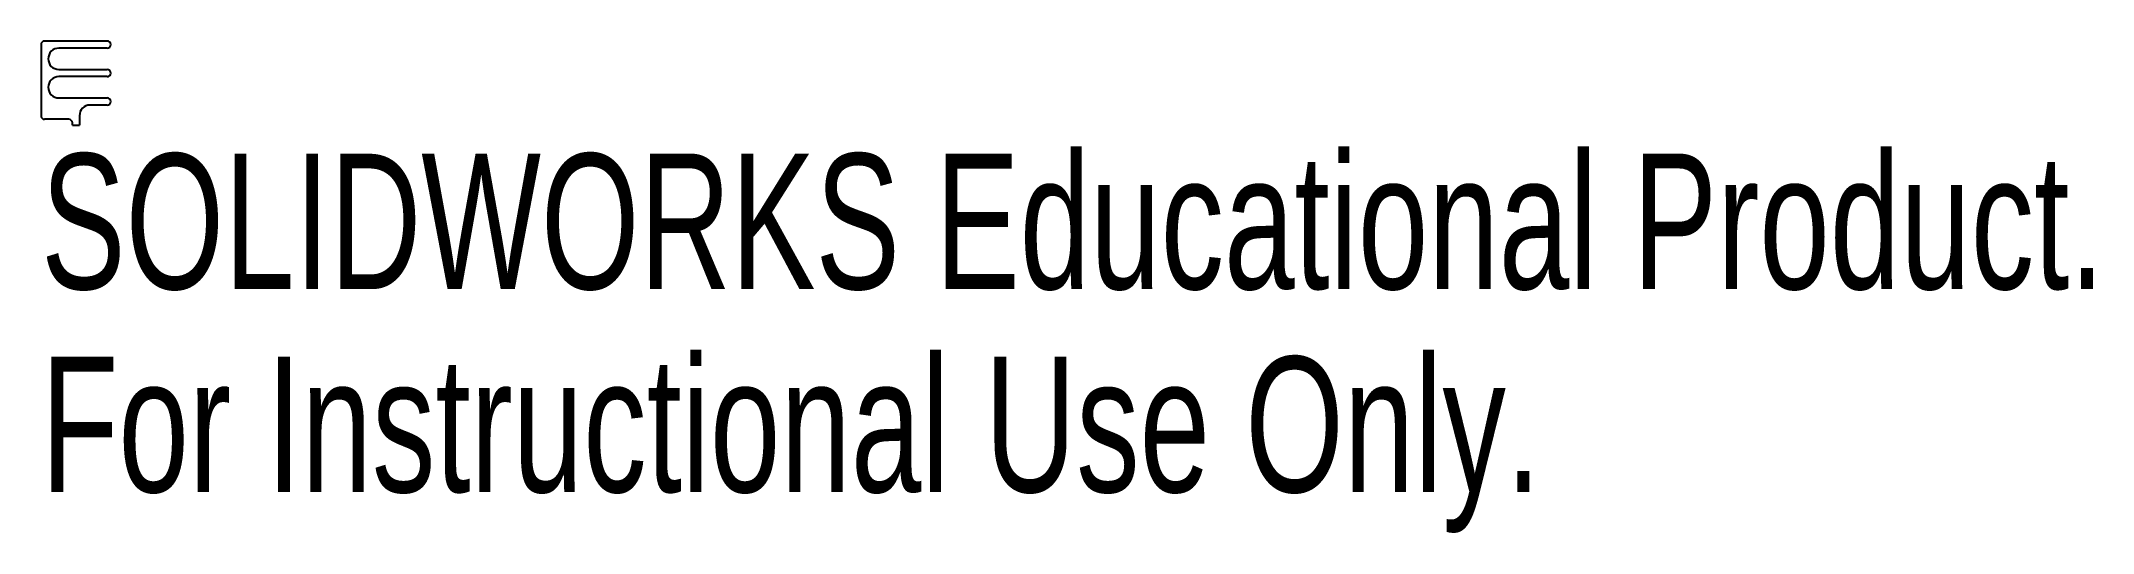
# Model space of a CAD drawing. Header units: inches. Extents: x -0.05 to 2.83, y -0.64 to 0.05.
import ezdxf

# ---------------------------------------------------------------- set-up
doc = ezdxf.new("R2010")
doc.units = ezdxf.units.IN
doc.header["$MEASUREMENT"] = 0
doc.styles.add('SLDTEXTSTYLE0', font='TXT', dxfattribs={"width": 0.7})

msp = doc.modelspace()

# ---------------------------------------------------------------- linework, layer by layer
at = {"color": 7, "linetype": 'Continuous', "lineweight": 25}
for p, q in [((-0.0549, 0.0436), (-0.0549, -0.0564)), ((0.0382, 0.0486), (-0.0499, 0.0486)), ((0.0382, 0.0386), (-0.0299, 0.0386)), ((-0.0299, 0.0086), (0.0382, 0.0086)), ((0.0382, -0.0014), (-0.0299, -0.0014)), ((-0.0299, -0.0314), (0.0382, -0.0314)), ((-0.0009, -0.0564), (-0.0009, -0.0695)), ((0.0382, -0.0414), (0.0141, -0.0414)), ((-0.0159, -0.0614), (-0.0499, -0.0614)), ((-0.0109, -0.0695), (-0.0109, -0.0664)), ((-0.0109, -0.0695), (-0.0009, -0.0695))]:
    msp.add_line(p, q, dxfattribs=at)
for centre, radius, start, end in [((-0.0499, 0.0436), 0.005, 90, 180), ((-0.0299, 0.0236), 0.015, 90, 270), ((0.0382, 0.0436), 0.005, 270, 90), ((0.0382, 0.0036), 0.005, 270, 90), ((-0.0299, -0.0164), 0.015, 90, 270), ((-0.0499, -0.0564), 0.005, 180, 270), ((0.0141, -0.0564), 0.015, 90, 180), ((0.0382, -0.0364), 0.005, 270, 90), ((-0.0159, -0.0664), 0.005, 0, 90)]:
    msp.add_arc(centre, radius, start, end, dxfattribs=at)

# ---------------------------------------------------------------- texts
at = {"color": 7, "linetype": 'Continuous', "char_height": 0.1903, "attachment_point": 1, "style": 'SLDTEXTSTYLE0'}
for s, insert in [('SOLIDWORKS Educational Product.', (-0.0549, -0.1097)), ('For Instructional Use Only.', (-0.0549, -0.3951))]:
    msp.add_mtext(s, dxfattribs=dict(at, insert=insert))

doc.saveas('drawing.dxf')
